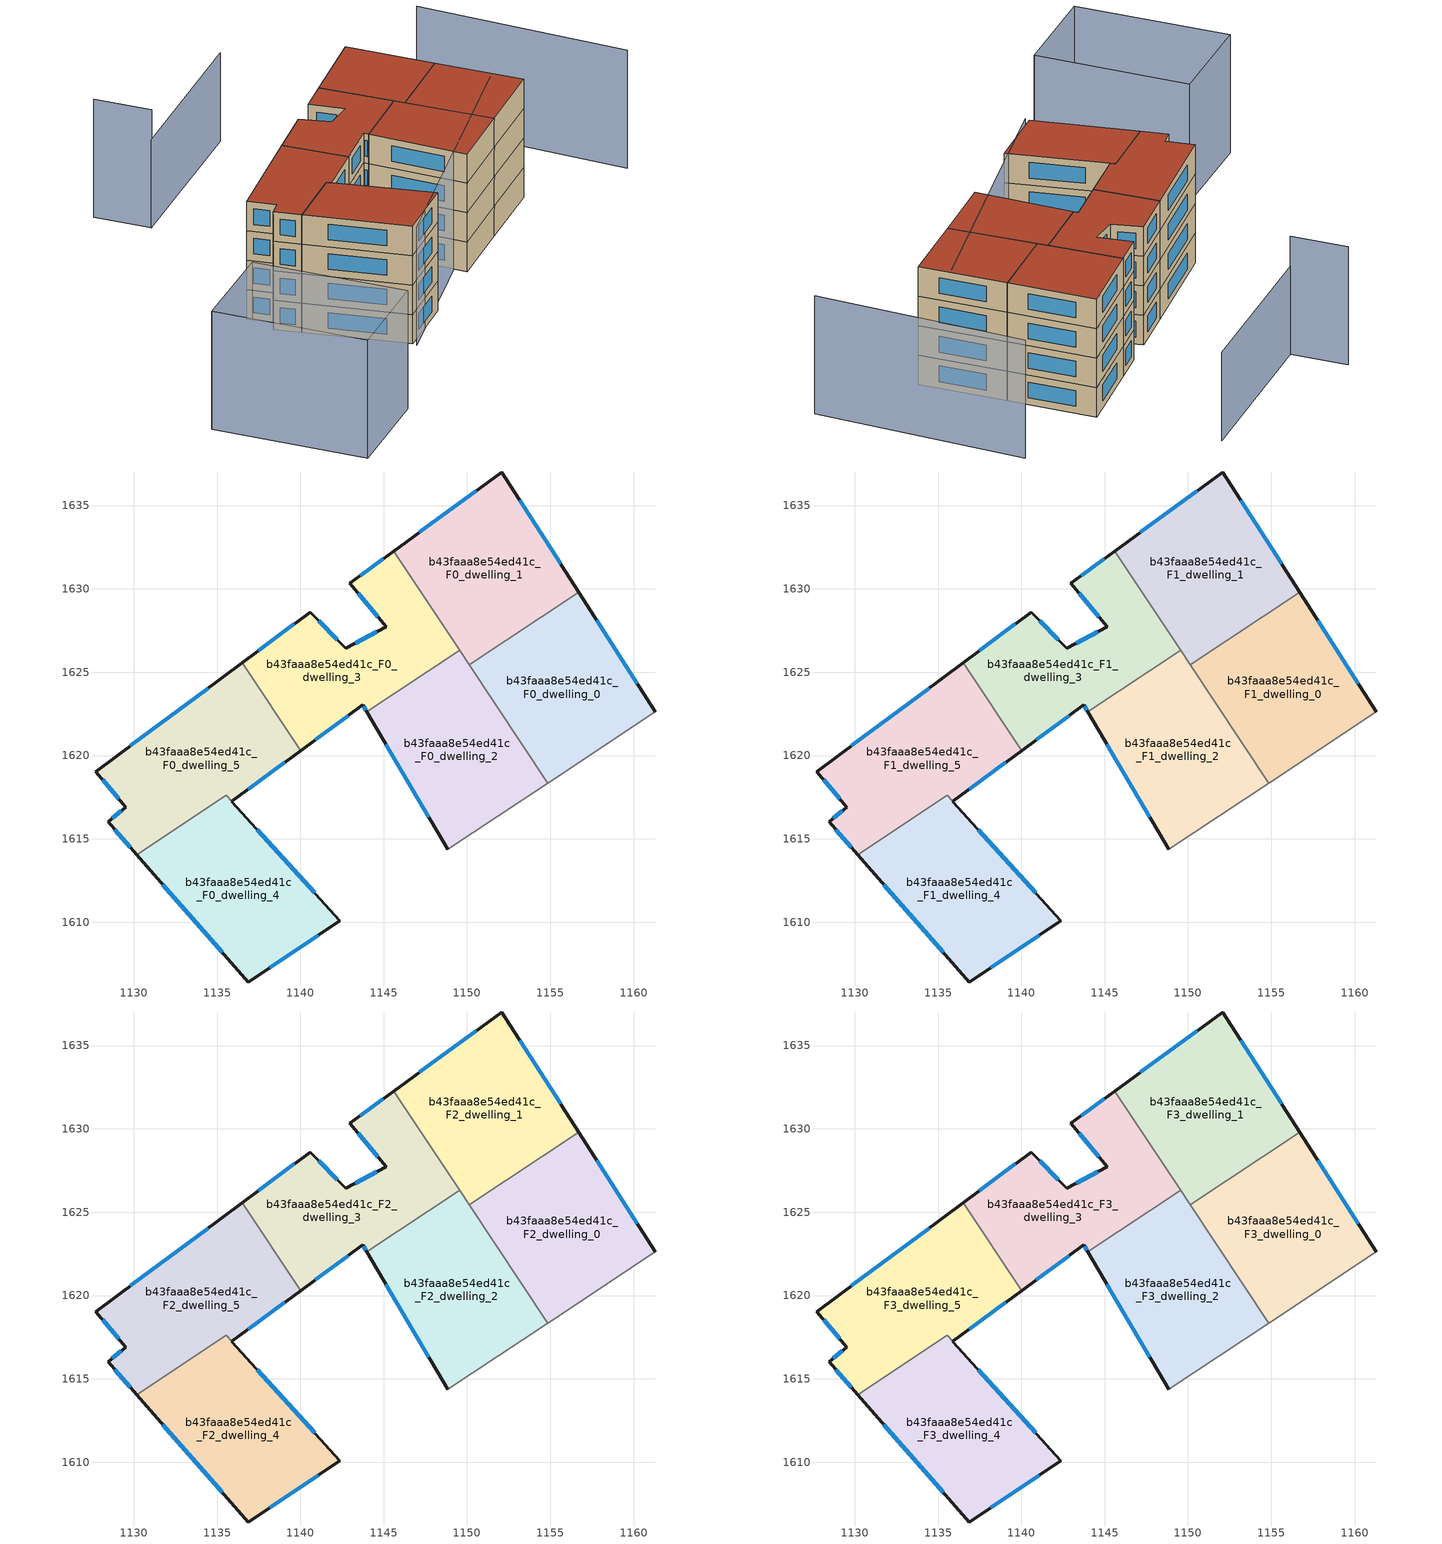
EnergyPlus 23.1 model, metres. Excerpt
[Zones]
b43faaa8e54ed41c_F0_dwelling_0
 floor ground (EU_floor_Construction): 1156.7,1629.81 1161.29,1622.62 1154.85,1618.35 1150.13,1625.45 z0
 wall outside (EU_wall_Construction): 1161.29,1622.62 1156.7,1629.81 z0:3
 wall to b43faaa8e54ed41c_F0_dwelling_1 (EU_wall_Construction): 1156.7,1629.81 1150.13,1625.45 z0:3
 wall adiabatic (EU_wall_Construction): 1154.85,1618.35 1161.29,1622.62 z0:3
 wall to b43faaa8e54ed41c_F0_dwelling_2 (EU_wall_Construction): 1150.13,1625.45 1154.85,1618.35 z0:3
 window (EU_Window_Construction): 1160.21,1624.31 1157.77,1628.12 z0.7:2.3
b43faaa8e54ed41c_F0_dwelling_1
 floor ground (EU_floor_Construction): 1152.09,1637.01 1156.7,1629.81 1150.13,1625.45 1145.61,1632.27 z0
 wall outside (EU_wall_Construction): 1156.7,1629.81 1152.09,1637.01 1145.61,1632.27 z0:3
 wall to b43faaa8e54ed41c_F0_dwelling_3 (EU_wall_Construction): 1145.61,1632.27 1149.56,1626.32 z0:3
 wall to b43faaa8e54ed41c_F0_dwelling_2 (EU_wall_Construction): 1149.56,1626.32 1150.13,1625.45 z0:3
 window (EU_Window_Construction): 1150.57,1635.9 1147.13,1633.39 / 1155.61,1631.5 1153.17,1635.32 z0.7:2.3
b43faaa8e54ed41c_F0_dwelling_2
 floor ground (EU_floor_Construction): 1149.56,1626.32 1154.85,1618.35 1148.86,1614.38 1143.99,1622.63 z0
 wall outside (EU_wall_Construction): 1143.99,1622.63 1148.86,1614.38 z0:3
 wall to b43faaa8e54ed41c_F0_dwelling_3 (EU_wall_Construction): 1149.56,1626.32 1143.99,1622.63 z0:3
 wall adiabatic (EU_wall_Construction): 1148.86,1614.38 1154.85,1618.35 z0:3
 window (EU_Window_Construction): 1145.14,1620.69 1147.72,1616.31 z0.7:2.3
b43faaa8e54ed41c_F0_dwelling_3
 floor ground (EU_floor_Construction): 1145.61,1632.27 1149.56,1626.32 1143.99,1622.63 1143.75,1623.04 1140.03,1620.3 1136.53,1625.58 1140.59,1628.61 1142.73,1626.43 1145.15,1627.72 1142.97,1630.35 z0
 wall outside (EU_wall_Construction): 1145.61,1632.27 1142.97,1630.35 1145.15,1627.72 1142.73,1626.43 1140.59,1628.61 1136.53,1625.58 / 1140.03,1620.3 1143.75,1623.04 1143.99,1622.63 z0:3
 wall to b43faaa8e54ed41c_F0_dwelling_5 (EU_wall_Construction): 1136.53,1625.58 1140.03,1620.3 z0:3
 window (EU_Window_Construction): 1144.99,1631.82 1143.59,1630.8 / 1143.81,1622.95 1143.94,1622.73 / 1140.9,1620.95 1142.88,1622.4 / 1139.64,1627.9 1137.48,1626.29 / 1142.23,1626.94 1141.1,1628.09 / 1144.58,1627.42 1143.3,1626.73 / 1143.48,1629.73 1144.64,1628.34 z0.7:2.3
b43faaa8e54ed41c_F0_dwelling_4
 floor ground (EU_floor_Construction): 1135.55,1617.61 1142.38,1610.08 1136.87,1606.41 1130.19,1614.05 z0
 wall outside (EU_wall_Construction): 1130.19,1614.05 1136.87,1606.41 1142.38,1610.08 1135.89,1617.24 z0:3
 wall to b43faaa8e54ed41c_F0_dwelling_5 (EU_wall_Construction): 1135.89,1617.25 1135.56,1617.61 / 1135.55,1617.61 1130.19,1614.05 z0:3
 window (EU_Window_Construction): 1140.85,1611.76 1137.41,1615.56 / 1138.16,1607.27 1141.08,1609.22 / 1131.76,1612.25 1135.3,1608.21 z0.7:2.3
b43faaa8e54ed41c_F0_dwelling_5
 floor ground (EU_floor_Construction): 1136.53,1625.58 1140.03,1620.3 1135.89,1617.25 1135.56,1617.61 1130.19,1614.05 1128.46,1616.02 1129.51,1616.91 1127.73,1619.04 z0
 wall outside (EU_wall_Construction): 1136.53,1625.58 1127.73,1619.04 1129.51,1616.91 1128.46,1616.02 1130.19,1614.05 / 1135.89,1617.25 1140.03,1620.3 z0:3
 window (EU_Window_Construction): 1128.87,1615.56 1129.78,1614.51 / 1129.27,1616.7 1128.71,1616.23 / 1128.15,1618.54 1129.09,1617.41 / 1134.46,1624.05 1129.8,1620.58 / 1136.86,1617.96 1139.06,1619.59 z0.7:2.3
b43faaa8e54ed41c_F1_dwelling_0
 floor to b43faaa8e54ed41c_F0_dwelling_0 (EU_floor_Construction): 1156.7,1629.81 1161.29,1622.62 1154.85,1618.35 1150.13,1625.45 z3
 wall outside (EU_wall_Construction): 1161.29,1622.62 1156.7,1629.81 z3:6
 wall to b43faaa8e54ed41c_F1_dwelling_1 (EU_wall_Construction): 1156.7,1629.81 1150.13,1625.45 z3:6
 wall adiabatic (EU_wall_Construction): 1154.85,1618.35 1161.29,1622.62 z3:6
 wall to b43faaa8e54ed41c_F1_dwelling_2 (EU_wall_Construction): 1150.13,1625.45 1154.85,1618.35 z3:6
 window (EU_Window_Construction): 1160.21,1624.31 1157.77,1628.12 z3.7:5.3
b43faaa8e54ed41c_F1_dwelling_1
 floor to b43faaa8e54ed41c_F0_dwelling_1 (EU_floor_Construction): 1152.09,1637.01 1156.7,1629.81 1150.13,1625.45 1145.61,1632.27 z3
 wall outside (EU_wall_Construction): 1156.7,1629.81 1152.09,1637.01 1145.61,1632.27 z3:6
 wall to b43faaa8e54ed41c_F1_dwelling_3 (EU_wall_Construction): 1145.61,1632.27 1149.56,1626.32 z3:6
 wall to b43faaa8e54ed41c_F1_dwelling_2 (EU_wall_Construction): 1149.56,1626.32 1150.13,1625.45 z3:6
 window (EU_Window_Construction): 1150.57,1635.9 1147.13,1633.39 / 1155.61,1631.5 1153.17,1635.32 z3.7:5.3
b43faaa8e54ed41c_F1_dwelling_2
 floor to b43faaa8e54ed41c_F0_dwelling_2 (EU_floor_Construction): 1149.56,1626.32 1154.85,1618.35 1148.86,1614.38 1143.99,1622.63 z3
 wall outside (EU_wall_Construction): 1143.99,1622.63 1148.86,1614.38 z3:6
 wall to b43faaa8e54ed41c_F1_dwelling_3 (EU_wall_Construction): 1149.56,1626.32 1143.99,1622.63 z3:6
 wall adiabatic (EU_wall_Construction): 1148.86,1614.38 1154.85,1618.35 z3:6
 window (EU_Window_Construction): 1145.14,1620.69 1147.72,1616.31 z3.7:5.3
b43faaa8e54ed41c_F1_dwelling_3
 floor to b43faaa8e54ed41c_F0_dwelling_3 (EU_floor_Construction): 1145.61,1632.27 1149.56,1626.32 1143.99,1622.63 1143.75,1623.04 1140.03,1620.3 1136.53,1625.58 1140.59,1628.61 1142.73,1626.43 1145.15,1627.72 1142.97,1630.35 z3
 wall outside (EU_wall_Construction): 1145.61,1632.27 1142.97,1630.35 1145.15,1627.72 1142.73,1626.43 1140.59,1628.61 1136.53,1625.58 / 1140.03,1620.3 1143.75,1623.04 1143.99,1622.63 z3:6
 wall to b43faaa8e54ed41c_F1_dwelling_5 (EU_wall_Construction): 1136.53,1625.58 1140.03,1620.3 z3:6
 window (EU_Window_Construction): 1144.99,1631.82 1143.59,1630.8 / 1143.81,1622.95 1143.94,1622.73 / 1140.9,1620.95 1142.88,1622.4 / 1139.64,1627.9 1137.48,1626.29 / 1142.23,1626.94 1141.1,1628.09 / 1144.58,1627.42 1143.3,1626.73 / 1143.48,1629.73 1144.64,1628.34 z3.7:5.3
b43faaa8e54ed41c_F1_dwelling_4
 floor to b43faaa8e54ed41c_F0_dwelling_4 (EU_floor_Construction): 1135.55,1617.61 1142.38,1610.08 1136.87,1606.41 1130.19,1614.05 z3
 wall outside (EU_wall_Construction): 1130.19,1614.05 1136.87,1606.41 1142.38,1610.08 1135.89,1617.24 z3:6
 wall to b43faaa8e54ed41c_F1_dwelling_5 (EU_wall_Construction): 1135.89,1617.25 1135.56,1617.61 / 1135.55,1617.61 1130.19,1614.05 z3:6
 window (EU_Window_Construction): 1140.85,1611.76 1137.41,1615.56 / 1138.16,1607.27 1141.08,1609.22 / 1131.76,1612.25 1135.3,1608.21 z3.7:5.3
b43faaa8e54ed41c_F1_dwelling_5
 floor to b43faaa8e54ed41c_F0_dwelling_5 (EU_floor_Construction): 1136.53,1625.58 1140.03,1620.3 1135.89,1617.25 1135.56,1617.61 1130.19,1614.05 1128.46,1616.02 1129.51,1616.91 1127.73,1619.04 z3
 wall outside (EU_wall_Construction): 1136.53,1625.58 1127.73,1619.04 1129.51,1616.91 1128.46,1616.02 1130.19,1614.05 / 1135.89,1617.25 1140.03,1620.3 z3:6
 window (EU_Window_Construction): 1128.87,1615.56 1129.78,1614.51 / 1129.27,1616.7 1128.71,1616.23 / 1128.15,1618.54 1129.09,1617.41 / 1134.46,1624.05 1129.8,1620.58 / 1136.86,1617.96 1139.06,1619.59 z3.7:5.3
b43faaa8e54ed41c_F2_dwelling_0
 floor to b43faaa8e54ed41c_F1_dwelling_0 (EU_floor_Construction): 1156.7,1629.81 1161.29,1622.62 1154.85,1618.35 1150.13,1625.45 z6
 wall outside (EU_wall_Construction): 1161.29,1622.62 1156.7,1629.81 z6:9
 wall to b43faaa8e54ed41c_F2_dwelling_1 (EU_wall_Construction): 1156.7,1629.81 1150.13,1625.45 z6:9
 wall adiabatic (EU_wall_Construction): 1154.85,1618.35 1161.29,1622.62 z6:9
 wall to b43faaa8e54ed41c_F2_dwelling_2 (EU_wall_Construction): 1150.13,1625.45 1154.85,1618.35 z6:9
 window (EU_Window_Construction): 1160.21,1624.31 1157.77,1628.12 z6.7:8.3
b43faaa8e54ed41c_F2_dwelling_1
 floor to b43faaa8e54ed41c_F1_dwelling_1 (EU_floor_Construction): 1152.09,1637.01 1156.7,1629.81 1150.13,1625.45 1145.61,1632.27 z6
 wall outside (EU_wall_Construction): 1156.7,1629.81 1152.09,1637.01 1145.61,1632.27 z6:9
 wall to b43faaa8e54ed41c_F2_dwelling_3 (EU_wall_Construction): 1145.61,1632.27 1149.56,1626.32 z6:9
 wall to b43faaa8e54ed41c_F2_dwelling_2 (EU_wall_Construction): 1149.56,1626.32 1150.13,1625.45 z6:9
 window (EU_Window_Construction): 1150.57,1635.9 1147.13,1633.39 / 1155.61,1631.5 1153.17,1635.32 z6.7:8.3
b43faaa8e54ed41c_F2_dwelling_2
 floor to b43faaa8e54ed41c_F1_dwelling_2 (EU_floor_Construction): 1149.56,1626.32 1154.85,1618.35 1148.86,1614.38 1143.99,1622.63 z6
 wall outside (EU_wall_Construction): 1143.99,1622.63 1148.86,1614.38 z6:9
 wall to b43faaa8e54ed41c_F2_dwelling_3 (EU_wall_Construction): 1149.56,1626.32 1143.99,1622.63 z6:9
 wall adiabatic (EU_wall_Construction): 1148.86,1614.38 1154.85,1618.35 z6:9
 window (EU_Window_Construction): 1145.14,1620.69 1147.72,1616.31 z6.7:8.3
b43faaa8e54ed41c_F2_dwelling_3
 floor to b43faaa8e54ed41c_F1_dwelling_3 (EU_floor_Construction): 1145.61,1632.27 1149.56,1626.32 1143.99,1622.63 1143.75,1623.04 1140.03,1620.3 1136.53,1625.58 1140.59,1628.61 1142.73,1626.43 1145.15,1627.72 1142.97,1630.35 z6
 wall outside (EU_wall_Construction): 1145.61,1632.27 1142.97,1630.35 1145.15,1627.72 1142.73,1626.43 1140.59,1628.61 1136.53,1625.58 / 1140.03,1620.3 1143.75,1623.04 1143.99,1622.63 z6:9
 wall to b43faaa8e54ed41c_F2_dwelling_5 (EU_wall_Construction): 1136.53,1625.58 1140.03,1620.3 z6:9
 window (EU_Window_Construction): 1144.99,1631.82 1143.59,1630.8 / 1143.81,1622.95 1143.94,1622.73 / 1140.9,1620.95 1142.88,1622.4 / 1139.64,1627.9 1137.48,1626.29 / 1142.23,1626.94 1141.1,1628.09 / 1144.58,1627.42 1143.3,1626.73 / 1143.48,1629.73 1144.64,1628.34 z6.7:8.3
b43faaa8e54ed41c_F2_dwelling_4
 floor to b43faaa8e54ed41c_F1_dwelling_4 (EU_floor_Construction): 1135.55,1617.61 1142.38,1610.08 1136.87,1606.41 1130.19,1614.05 z6
 wall outside (EU_wall_Construction): 1130.19,1614.05 1136.87,1606.41 1142.38,1610.08 1135.89,1617.24 z6:9
 wall to b43faaa8e54ed41c_F2_dwelling_5 (EU_wall_Construction): 1135.89,1617.25 1135.56,1617.61 / 1135.55,1617.61 1130.19,1614.05 z6:9
 window (EU_Window_Construction): 1140.85,1611.76 1137.41,1615.56 / 1138.16,1607.27 1141.08,1609.22 / 1131.76,1612.25 1135.3,1608.21 z6.7:8.3
b43faaa8e54ed41c_F2_dwelling_5
 floor to b43faaa8e54ed41c_F1_dwelling_5 (EU_floor_Construction): 1136.53,1625.58 1140.03,1620.3 1135.89,1617.25 1135.56,1617.61 1130.19,1614.05 1128.46,1616.02 1129.51,1616.91 1127.73,1619.04 z6
 wall outside (EU_wall_Construction): 1136.53,1625.58 1127.73,1619.04 1129.51,1616.91 1128.46,1616.02 1130.19,1614.05 / 1135.89,1617.25 1140.03,1620.3 z6:9
 window (EU_Window_Construction): 1128.87,1615.56 1129.78,1614.51 / 1129.27,1616.7 1128.71,1616.23 / 1128.15,1618.54 1129.09,1617.41 / 1134.46,1624.05 1129.8,1620.58 / 1136.86,1617.96 1139.06,1619.59 z6.7:8.3
b43faaa8e54ed41c_F3_dwelling_0
 floor to b43faaa8e54ed41c_F2_dwelling_0 (EU_floor_Construction): 1156.7,1629.81 1161.29,1622.62 1154.85,1618.35 1150.13,1625.45 z9
 wall outside (EU_wall_Construction): 1161.29,1622.62 1156.7,1629.81 z9:12
 wall to b43faaa8e54ed41c_F3_dwelling_1 (EU_wall_Construction): 1156.7,1629.81 1150.13,1625.45 z9:12
 wall adiabatic (EU_wall_Construction): 1154.85,1618.35 1161.29,1622.62 z9:12
 wall to b43faaa8e54ed41c_F3_dwelling_2 (EU_wall_Construction): 1150.13,1625.45 1154.85,1618.35 z9:12
 window (EU_Window_Construction): 1160.21,1624.31 1157.77,1628.12 z9.7:11.3
 roof outside (EU_roof_Construction): 1161.29,1622.62 1156.7,1629.81 1150.13,1625.45 1154.85,1618.35 z12
b43faaa8e54ed41c_F3_dwelling_1
 floor to b43faaa8e54ed41c_F2_dwelling_1 (EU_floor_Construction): 1152.09,1637.01 1156.7,1629.81 1150.13,1625.45 1145.61,1632.27 z9
 wall outside (EU_wall_Construction): 1156.7,1629.81 1152.09,1637.01 1145.61,1632.27 z9:12
 wall to b43faaa8e54ed41c_F3_dwelling_3 (EU_wall_Construction): 1145.61,1632.27 1149.56,1626.32 z9:12
 wall to b43faaa8e54ed41c_F3_dwelling_2 (EU_wall_Construction): 1149.56,1626.32 1150.13,1625.45 z9:12
 window (EU_Window_Construction): 1150.57,1635.9 1147.13,1633.39 / 1155.61,1631.5 1153.17,1635.32 z9.7:11.3
 roof outside (EU_roof_Construction): 1156.7,1629.81 1152.09,1637.01 1145.61,1632.27 1150.13,1625.45 z12
b43faaa8e54ed41c_F3_dwelling_2
 floor to b43faaa8e54ed41c_F2_dwelling_2 (EU_floor_Construction): 1149.56,1626.32 1154.85,1618.35 1148.86,1614.38 1143.99,1622.63 z9
 wall outside (EU_wall_Construction): 1143.99,1622.63 1148.86,1614.38 z9:12
 wall to b43faaa8e54ed41c_F3_dwelling_3 (EU_wall_Construction): 1149.56,1626.32 1143.99,1622.63 z9:12
 wall adiabatic (EU_wall_Construction): 1148.86,1614.38 1154.85,1618.35 z9:12
 window (EU_Window_Construction): 1145.14,1620.69 1147.72,1616.31 z9.7:11.3
 roof outside (EU_roof_Construction): 1154.85,1618.35 1149.56,1626.32 1143.99,1622.63 1148.86,1614.38 z12
b43faaa8e54ed41c_F3_dwelling_3
 floor to b43faaa8e54ed41c_F2_dwelling_3 (EU_floor_Construction): 1145.61,1632.27 1149.56,1626.32 1143.99,1622.63 1143.75,1623.04 1140.03,1620.3 1136.53,1625.58 1140.59,1628.61 1142.73,1626.43 1145.15,1627.72 1142.97,1630.35 z9
 wall outside (EU_wall_Construction): 1145.61,1632.27 1142.97,1630.35 1145.15,1627.72 1142.73,1626.43 1140.59,1628.61 1136.53,1625.58 / 1140.03,1620.3 1143.75,1623.04 1143.99,1622.63 z9:12
 wall to b43faaa8e54ed41c_F3_dwelling_5 (EU_wall_Construction): 1136.53,1625.58 1140.03,1620.3 z9:12
 window (EU_Window_Construction): 1144.99,1631.82 1143.59,1630.8 / 1143.81,1622.95 1143.94,1622.73 / 1140.9,1620.95 1142.88,1622.4 / 1139.64,1627.9 1137.48,1626.29 / 1142.23,1626.94 1141.1,1628.09 / 1144.58,1627.42 1143.3,1626.73 / 1143.48,1629.73 1144.64,1628.34 z9.7:11.3
 roof outside (EU_roof_Construction): 1149.56,1626.32 1145.61,1632.27 1142.97,1630.35 1145.15,1627.72 1142.73,1626.43 1140.59,1628.61 1136.53,1625.58 1140.03,1620.3 1143.75,1623.04 1143.99,1622.63 z12
b43faaa8e54ed41c_F3_dwelling_4
 floor to b43faaa8e54ed41c_F2_dwelling_4 (EU_floor_Construction): 1135.55,1617.61 1142.38,1610.08 1136.87,1606.41 1130.19,1614.05 z9
 wall outside (EU_wall_Construction): 1130.19,1614.05 1136.87,1606.41 1142.38,1610.08 1135.89,1617.24 z9:12
 wall to b43faaa8e54ed41c_F3_dwelling_5 (EU_wall_Construction): 1135.89,1617.25 1135.56,1617.61 / 1135.55,1617.61 1130.19,1614.05 z9:12
 window (EU_Window_Construction): 1140.85,1611.76 1137.41,1615.56 / 1138.16,1607.27 1141.08,1609.22 / 1131.76,1612.25 1135.3,1608.21 z9.7:11.3
 roof outside (EU_roof_Construction): 1142.38,1610.08 1135.56,1617.61 1130.19,1614.05 1136.87,1606.41 z12
b43faaa8e54ed41c_F3_dwelling_5
 floor to b43faaa8e54ed41c_F2_dwelling_5 (EU_floor_Construction): 1136.53,1625.58 1140.03,1620.3 1135.89,1617.25 1135.56,1617.61 1130.19,1614.05 1128.46,1616.02 1129.51,1616.91 1127.73,1619.04 z9
 wall outside (EU_wall_Construction): 1136.53,1625.58 1127.73,1619.04 1129.51,1616.91 1128.46,1616.02 1130.19,1614.05 / 1135.89,1617.25 1140.03,1620.3 z9:12
 window (EU_Window_Construction): 1128.87,1615.56 1129.78,1614.51 / 1129.27,1616.7 1128.71,1616.23 / 1128.15,1618.54 1129.09,1617.41 / 1134.46,1624.05 1129.8,1620.58 / 1136.86,1617.96 1139.06,1619.59 z9.7:11.3
 roof outside (EU_roof_Construction): 1135.89,1617.25 1140.03,1620.3 1136.53,1625.58 1127.73,1619.04 1129.51,1616.91 1128.46,1616.02 1130.19,1614.05 1135.56,1617.61 z12
shading: 1137.02,1606.03 1159.32,1624.94 / 1128.16,1642.56 1131.12,1637.88 / 1171.96,1621.47 1161.79,1639.4 / 1120.88,1591.62 1112.91,1604.3 / 1112.91,1604.3 1121.3,1609.57 / 1121.3,1609.57 1129.26,1596.89 / 1129.26,1596.89 1120.88,1591.62 z0:12; 1145.78,1647.28 1131.09,1637.86 z0:9
[Building]
EU S2 Campaign: North Axis=0; Terrain=City; Solar Distribution=FullExterior
[Site:Location]
Budapest.Ferenc.Liszt.Intl.AP: Latitude=47.437; Longitude=19.256; Time Zone=1; Elevation=185
[SizingPeriod:WeatherFileDays]
AnnualSizingPeriod: Begin Month=1; Begin Day of Month=1; End Month=12; End Day of Month=31; Day of Week for Start Day=Monday; Use Weather File Daylight Saving Period=No; Use Weather File Rain and Snow Indicators=No
[MATERIAL]
EU_InternalMass_Material: Roughness=MediumRough; Thickness=0.1; Conductivity=1; Density=1800; Specific Heat=900; Thermal Absorptance=0.9; Solar Absorptance=0.7; Visible Absorptance=0.7
[MATERIAL:NOMASS] Roughness=MediumRough; Thermal Absorptance=0.9; Solar Absorptance=0.7; Visible Absorptance=0.7
Name | Thermal Resistance
EU_wall_NoMass | 0.832559
EU_roof_NoMass | 1.39638
EU_floor_NoMass | 0.872794
[WINDOWMATERIAL:SIMPLEGLAZINGSYSTEM]
EU_Window_SimpleGlazing: UFactor=2.79869; Solar Heat Gain Coefficient=0.75; Visible Transmittance=0.75
[CONSTRUCTION]
EU_wall_Construction: EU_wall_NoMass
EU_roof_Construction: EU_roof_NoMass
EU_floor_Construction: EU_floor_NoMass
EU_Window_Construction: EU_Window_SimpleGlazing
EU_InternalMass_Construction: EU_InternalMass_Material
[ZONE] Type=1; Multiplier=1; Ceiling Height=autocalculate; Floor Area=autocalculate; Part of Total Floor Area=Yes
Name | Volume
b43faaa8e54ed41c_F0_dwelling_0; b43faaa8e54ed41c_F1_dwelling_0; b43faaa8e54ed41c_F2_dwelling_0; b43faaa8e54ed41c_F3_dwelling_0 | 199.574
b43faaa8e54ed41c_F0_dwelling_1; b43faaa8e54ed41c_F1_dwelling_1; b43faaa8e54ed41c_F2_dwelling_1; b43faaa8e54ed41c_F3_dwelling_1 | 199.576
b43faaa8e54ed41c_F0_dwelling_2; b43faaa8e54ed41c_F1_dwelling_2; b43faaa8e54ed41c_F2_dwelling_2; b43faaa8e54ed41c_F3_dwelling_2 | 198.896
b43faaa8e54ed41c_F0_dwelling_3; b43faaa8e54ed41c_F1_dwelling_3; b43faaa8e54ed41c_F2_dwelling_3; b43faaa8e54ed41c_F3_dwelling_3 | 200.287
b43faaa8e54ed41c_F0_dwelling_4; b43faaa8e54ed41c_F1_dwelling_4; b43faaa8e54ed41c_F2_dwelling_4; b43faaa8e54ed41c_F3_dwelling_4 | 196.8
b43faaa8e54ed41c_F0_dwelling_5; b43faaa8e54ed41c_F1_dwelling_5; b43faaa8e54ed41c_F2_dwelling_5; b43faaa8e54ed41c_F3_dwelling_5 | 202.296
[INTERNALMASS] Construction=EU_InternalMass_Construction
Name | Zone or ZoneList | Surface Area
b43faaa8e54ed41c_F0_dwelling_0_EU_InternalMass | b43faaa8e54ed41c_F0_dwelling_0 | 66.5245
b43faaa8e54ed41c_F0_dwelling_1_EU_InternalMass | b43faaa8e54ed41c_F0_dwelling_1 | 66.5253
b43faaa8e54ed41c_F0_dwelling_2_EU_InternalMass | b43faaa8e54ed41c_F0_dwelling_2 | 66.2988
b43faaa8e54ed41c_F0_dwelling_3_EU_InternalMass | b43faaa8e54ed41c_F0_dwelling_3 | 66.7621
b43faaa8e54ed41c_F0_dwelling_4_EU_InternalMass | b43faaa8e54ed41c_F0_dwelling_4 | 65.6207
b43faaa8e54ed41c_F0_dwelling_5_EU_InternalMass | b43faaa8e54ed41c_F0_dwelling_5 | 67.4319
b43faaa8e54ed41c_F1_dwelling_0_EU_InternalMass | b43faaa8e54ed41c_F1_dwelling_0 | 66.5245
b43faaa8e54ed41c_F1_dwelling_1_EU_InternalMass | b43faaa8e54ed41c_F1_dwelling_1 | 66.5253
b43faaa8e54ed41c_F1_dwelling_2_EU_InternalMass | b43faaa8e54ed41c_F1_dwelling_2 | 66.2988
b43faaa8e54ed41c_F1_dwelling_3_EU_InternalMass | b43faaa8e54ed41c_F1_dwelling_3 | 66.7621
b43faaa8e54ed41c_F1_dwelling_4_EU_InternalMass | b43faaa8e54ed41c_F1_dwelling_4 | 65.6207
b43faaa8e54ed41c_F1_dwelling_5_EU_InternalMass | b43faaa8e54ed41c_F1_dwelling_5 | 67.4319
b43faaa8e54ed41c_F2_dwelling_0_EU_InternalMass | b43faaa8e54ed41c_F2_dwelling_0 | 66.5245
b43faaa8e54ed41c_F2_dwelling_1_EU_InternalMass | b43faaa8e54ed41c_F2_dwelling_1 | 66.5253
b43faaa8e54ed41c_F2_dwelling_2_EU_InternalMass | b43faaa8e54ed41c_F2_dwelling_2 | 66.2988
b43faaa8e54ed41c_F2_dwelling_3_EU_InternalMass | b43faaa8e54ed41c_F2_dwelling_3 | 66.7621
b43faaa8e54ed41c_F2_dwelling_4_EU_InternalMass | b43faaa8e54ed41c_F2_dwelling_4 | 65.6207
b43faaa8e54ed41c_F2_dwelling_5_EU_InternalMass | b43faaa8e54ed41c_F2_dwelling_5 | 67.4319
b43faaa8e54ed41c_F3_dwelling_0_EU_InternalMass | b43faaa8e54ed41c_F3_dwelling_0 | 66.5245
b43faaa8e54ed41c_F3_dwelling_1_EU_InternalMass | b43faaa8e54ed41c_F3_dwelling_1 | 66.5253
b43faaa8e54ed41c_F3_dwelling_2_EU_InternalMass | b43faaa8e54ed41c_F3_dwelling_2 | 66.2988
b43faaa8e54ed41c_F3_dwelling_3_EU_InternalMass | b43faaa8e54ed41c_F3_dwelling_3 | 66.7621
b43faaa8e54ed41c_F3_dwelling_4_EU_InternalMass | b43faaa8e54ed41c_F3_dwelling_4 | 65.6207
b43faaa8e54ed41c_F3_dwelling_5_EU_InternalMass | b43faaa8e54ed41c_F3_dwelling_5 | 67.4319
[OTHEREQUIPMENT] Fuel Type=Electricity; Design Level Calculation Method=Watts/Area; Power per Zone Floor Area=1; Fraction Latent=0; Fraction Radiant=0; Fraction Lost=0; Carbon Dioxide Generation Rate=0; EndUse Subcategory=EU_Step8_InternalGains
Name | Zone or ZoneList or Space or SpaceList | Schedule
EU_Step8_InternalGain_b43faaa8e54ed41c_F0_dwelling_0_f000 | b43faaa8e54ed41c_F0_dwelling_0 | EU_Step8_GainSchedule_b43faaa8e54ed41c_F0_dwelling_0_f000
EU_Step8_InternalGain_b43faaa8e54ed41c_F0_dwelling_1_f000 | b43faaa8e54ed41c_F0_dwelling_1 | EU_Step8_GainSchedule_b43faaa8e54ed41c_F0_dwelling_1_f000
EU_Step8_InternalGain_b43faaa8e54ed41c_F0_dwelling_2_f000 | b43faaa8e54ed41c_F0_dwelling_2 | EU_Step8_GainSchedule_b43faaa8e54ed41c_F0_dwelling_2_f000
EU_Step8_InternalGain_b43faaa8e54ed41c_F0_dwelling_3_f000 | b43faaa8e54ed41c_F0_dwelling_3 | EU_Step8_GainSchedule_b43faaa8e54ed41c_F0_dwelling_3_f000
EU_Step8_InternalGain_b43faaa8e54ed41c_F0_dwelling_4_f000 | b43faaa8e54ed41c_F0_dwelling_4 | EU_Step8_GainSchedule_b43faaa8e54ed41c_F0_dwelling_4_f000
EU_Step8_InternalGain_b43faaa8e54ed41c_F0_dwelling_5_f000 | b43faaa8e54ed41c_F0_dwelling_5 | EU_Step8_GainSchedule_b43faaa8e54ed41c_F0_dwelling_5_f000
EU_Step8_InternalGain_b43faaa8e54ed41c_F1_dwelling_0_f000 | b43faaa8e54ed41c_F1_dwelling_0 | EU_Step8_GainSchedule_b43faaa8e54ed41c_F1_dwelling_0_f000
EU_Step8_InternalGain_b43faaa8e54ed41c_F1_dwelling_1_f000 | b43faaa8e54ed41c_F1_dwelling_1 | EU_Step8_GainSchedule_b43faaa8e54ed41c_F1_dwelling_1_f000
EU_Step8_InternalGain_b43faaa8e54ed41c_F1_dwelling_2_f000 | b43faaa8e54ed41c_F1_dwelling_2 | EU_Step8_GainSchedule_b43faaa8e54ed41c_F1_dwelling_2_f000
EU_Step8_InternalGain_b43faaa8e54ed41c_F1_dwelling_3_f000 | b43faaa8e54ed41c_F1_dwelling_3 | EU_Step8_GainSchedule_b43faaa8e54ed41c_F1_dwelling_3_f000
EU_Step8_InternalGain_b43faaa8e54ed41c_F1_dwelling_4_f000 | b43faaa8e54ed41c_F1_dwelling_4 | EU_Step8_GainSchedule_b43faaa8e54ed41c_F1_dwelling_4_f000
EU_Step8_InternalGain_b43faaa8e54ed41c_F1_dwelling_5_f000 | b43faaa8e54ed41c_F1_dwelling_5 | EU_Step8_GainSchedule_b43faaa8e54ed41c_F1_dwelling_5_f000
EU_Step8_InternalGain_b43faaa8e54ed41c_F2_dwelling_0_f000 | b43faaa8e54ed41c_F2_dwelling_0 | EU_Step8_GainSchedule_b43faaa8e54ed41c_F2_dwelling_0_f000
EU_Step8_InternalGain_b43faaa8e54ed41c_F2_dwelling_1_f000 | b43faaa8e54ed41c_F2_dwelling_1 | EU_Step8_GainSchedule_b43faaa8e54ed41c_F2_dwelling_1_f000
EU_Step8_InternalGain_b43faaa8e54ed41c_F2_dwelling_2_f000 | b43faaa8e54ed41c_F2_dwelling_2 | EU_Step8_GainSchedule_b43faaa8e54ed41c_F2_dwelling_2_f000
EU_Step8_InternalGain_b43faaa8e54ed41c_F2_dwelling_3_f000 | b43faaa8e54ed41c_F2_dwelling_3 | EU_Step8_GainSchedule_b43faaa8e54ed41c_F2_dwelling_3_f000
EU_Step8_InternalGain_b43faaa8e54ed41c_F2_dwelling_4_f000 | b43faaa8e54ed41c_F2_dwelling_4 | EU_Step8_GainSchedule_b43faaa8e54ed41c_F2_dwelling_4_f000
EU_Step8_InternalGain_b43faaa8e54ed41c_F2_dwelling_5_f000 | b43faaa8e54ed41c_F2_dwelling_5 | EU_Step8_GainSchedule_b43faaa8e54ed41c_F2_dwelling_5_f000
EU_Step8_InternalGain_b43faaa8e54ed41c_F3_dwelling_0_f000 | b43faaa8e54ed41c_F3_dwelling_0 | EU_Step8_GainSchedule_b43faaa8e54ed41c_F3_dwelling_0_f000
EU_Step8_InternalGain_b43faaa8e54ed41c_F3_dwelling_1_f000 | b43faaa8e54ed41c_F3_dwelling_1 | EU_Step8_GainSchedule_b43faaa8e54ed41c_F3_dwelling_1_f000
EU_Step8_InternalGain_b43faaa8e54ed41c_F3_dwelling_2_f000 | b43faaa8e54ed41c_F3_dwelling_2 | EU_Step8_GainSchedule_b43faaa8e54ed41c_F3_dwelling_2_f000
EU_Step8_InternalGain_b43faaa8e54ed41c_F3_dwelling_3_f000 | b43faaa8e54ed41c_F3_dwelling_3 | EU_Step8_GainSchedule_b43faaa8e54ed41c_F3_dwelling_3_f000
EU_Step8_InternalGain_b43faaa8e54ed41c_F3_dwelling_4_f000 | b43faaa8e54ed41c_F3_dwelling_4 | EU_Step8_GainSchedule_b43faaa8e54ed41c_F3_dwelling_4_f000
EU_Step8_InternalGain_b43faaa8e54ed41c_F3_dwelling_5_f000 | b43faaa8e54ed41c_F3_dwelling_5 | EU_Step8_GainSchedule_b43faaa8e54ed41c_F3_dwelling_5_f000
[ZONEVENTILATION:DESIGNFLOWRATE] Schedule=EU_AlwaysOn; Design Flow Rate Calculation Method=AirChanges/Hour; Air Changes per Hour=0.475469; Ventilation Type=Natural; Fan Pressure Rise=0; Fan Total Efficiency=1; Constant Term Coefficient=1; Temperature Term Coefficient=0; Velocity Term Coefficient=0; Velocity Squared Term Coefficient=0; Minimum Indoor Temperature=-100; Maximum Indoor Temperature=100; Delta Temperature=-100; Minimum Outdoor Temperature=-100; Maximum Outdoor Temperature=100; Maximum Wind Speed=40
Name | Zone or ZoneList or Space or SpaceList
EU_ConstantAir_b43faaa8e54ed41c_F0_dwelling_0 | b43faaa8e54ed41c_F0_dwelling_0
EU_ConstantAir_b43faaa8e54ed41c_F0_dwelling_1 | b43faaa8e54ed41c_F0_dwelling_1
EU_ConstantAir_b43faaa8e54ed41c_F0_dwelling_2 | b43faaa8e54ed41c_F0_dwelling_2
EU_ConstantAir_b43faaa8e54ed41c_F0_dwelling_3 | b43faaa8e54ed41c_F0_dwelling_3
EU_ConstantAir_b43faaa8e54ed41c_F0_dwelling_4 | b43faaa8e54ed41c_F0_dwelling_4
EU_ConstantAir_b43faaa8e54ed41c_F0_dwelling_5 | b43faaa8e54ed41c_F0_dwelling_5
EU_ConstantAir_b43faaa8e54ed41c_F1_dwelling_0 | b43faaa8e54ed41c_F1_dwelling_0
EU_ConstantAir_b43faaa8e54ed41c_F1_dwelling_1 | b43faaa8e54ed41c_F1_dwelling_1
EU_ConstantAir_b43faaa8e54ed41c_F1_dwelling_2 | b43faaa8e54ed41c_F1_dwelling_2
EU_ConstantAir_b43faaa8e54ed41c_F1_dwelling_3 | b43faaa8e54ed41c_F1_dwelling_3
EU_ConstantAir_b43faaa8e54ed41c_F1_dwelling_4 | b43faaa8e54ed41c_F1_dwelling_4
EU_ConstantAir_b43faaa8e54ed41c_F1_dwelling_5 | b43faaa8e54ed41c_F1_dwelling_5
EU_ConstantAir_b43faaa8e54ed41c_F2_dwelling_0 | b43faaa8e54ed41c_F2_dwelling_0
EU_ConstantAir_b43faaa8e54ed41c_F2_dwelling_1 | b43faaa8e54ed41c_F2_dwelling_1
EU_ConstantAir_b43faaa8e54ed41c_F2_dwelling_2 | b43faaa8e54ed41c_F2_dwelling_2
EU_ConstantAir_b43faaa8e54ed41c_F2_dwelling_3 | b43faaa8e54ed41c_F2_dwelling_3
EU_ConstantAir_b43faaa8e54ed41c_F2_dwelling_4 | b43faaa8e54ed41c_F2_dwelling_4
EU_ConstantAir_b43faaa8e54ed41c_F2_dwelling_5 | b43faaa8e54ed41c_F2_dwelling_5
EU_ConstantAir_b43faaa8e54ed41c_F3_dwelling_0 | b43faaa8e54ed41c_F3_dwelling_0
EU_ConstantAir_b43faaa8e54ed41c_F3_dwelling_1 | b43faaa8e54ed41c_F3_dwelling_1
EU_ConstantAir_b43faaa8e54ed41c_F3_dwelling_2 | b43faaa8e54ed41c_F3_dwelling_2
EU_ConstantAir_b43faaa8e54ed41c_F3_dwelling_3 | b43faaa8e54ed41c_F3_dwelling_3
EU_ConstantAir_b43faaa8e54ed41c_F3_dwelling_4 | b43faaa8e54ed41c_F3_dwelling_4
EU_ConstantAir_b43faaa8e54ed41c_F3_dwelling_5 | b43faaa8e54ed41c_F3_dwelling_5
[HVACTEMPLATE:THERMOSTAT] Constant Heating Setpoint=20; Constant Cooling Setpoint=50
EU_HeatOnly_b43faaa8e54ed41c_F0_dwelling_0; EU_HeatOnly_b43faaa8e54ed41c_F0_dwelling_1; EU_HeatOnly_b43faaa8e54ed41c_F0_dwelling_2; EU_HeatOnly_b43faaa8e54ed41c_F0_dwelling_3; EU_HeatOnly_b43faaa8e54ed41c_F0_dwelling_4; EU_HeatOnly_b43faaa8e54ed41c_F0_dwelling_5; EU_HeatOnly_b43faaa8e54ed41c_F1_dwelling_0; EU_HeatOnly_b43faaa8e54ed41c_F1_dwelling_1; EU_HeatOnly_b43faaa8e54ed41c_F1_dwelling_2; EU_HeatOnly_b43faaa8e54ed41c_F1_dwelling_3; EU_HeatOnly_b43faaa8e54ed41c_F1_dwelling_4; EU_HeatOnly_b43faaa8e54ed41c_F1_dwelling_5; EU_HeatOnly_b43faaa8e54ed41c_F2_dwelling_0; EU_HeatOnly_b43faaa8e54ed41c_F2_dwelling_1; EU_HeatOnly_b43faaa8e54ed41c_F2_dwelling_2; EU_HeatOnly_b43faaa8e54ed41c_F2_dwelling_3; EU_HeatOnly_b43faaa8e54ed41c_F2_dwelling_4; EU_HeatOnly_b43faaa8e54ed41c_F2_dwelling_5; EU_HeatOnly_b43faaa8e54ed41c_F3_dwelling_0; EU_HeatOnly_b43faaa8e54ed41c_F3_dwelling_1; EU_HeatOnly_b43faaa8e54ed41c_F3_dwelling_2; EU_HeatOnly_b43faaa8e54ed41c_F3_dwelling_3; EU_HeatOnly_b43faaa8e54ed41c_F3_dwelling_4; EU_HeatOnly_b43faaa8e54ed41c_F3_dwelling_5
[HVACTEMPLATE:ZONE:IDEALLOADSAIRSYSTEM] System Availability Schedule=EU_AlwaysOn; Maximum Heating Supply Air Temperature=50; Minimum Cooling Supply Air Temperature=13; Maximum Heating Supply Air Humidity Ratio=0.0156; Minimum Cooling Supply Air Humidity Ratio=0.0077; Heating Limit=NoLimit; Cooling Limit=NoLimit; Heating Availability Schedule=EU_AlwaysOn; Cooling Availability Schedule=EU_CoolingOff; Dehumidification Control Type=ConstantSensibleHeatRatio; Cooling Sensible Heat Ratio=0.7; Dehumidification Setpoint=60; Humidification Control Type=None; Humidification Setpoint=30; Outdoor Air Method=None; Outdoor Air Flow Rate per Person=0.00944; Outdoor Air Flow Rate per Zone Floor Area=0; Outdoor Air Flow Rate per Zone=0; Demand Controlled Ventilation Type=None; Outdoor Air Economizer Type=NoEconomizer; Heat Recovery Type=None; Sensible Heat Recovery Effectiveness=0.7; Latent Heat Recovery Effectiveness=0.65
Name | Template Thermostat
b43faaa8e54ed41c_F0_dwelling_0 | EU_HeatOnly_b43faaa8e54ed41c_F0_dwelling_0
b43faaa8e54ed41c_F0_dwelling_1 | EU_HeatOnly_b43faaa8e54ed41c_F0_dwelling_1
b43faaa8e54ed41c_F0_dwelling_2 | EU_HeatOnly_b43faaa8e54ed41c_F0_dwelling_2
b43faaa8e54ed41c_F0_dwelling_3 | EU_HeatOnly_b43faaa8e54ed41c_F0_dwelling_3
b43faaa8e54ed41c_F0_dwelling_4 | EU_HeatOnly_b43faaa8e54ed41c_F0_dwelling_4
b43faaa8e54ed41c_F0_dwelling_5 | EU_HeatOnly_b43faaa8e54ed41c_F0_dwelling_5
b43faaa8e54ed41c_F1_dwelling_0 | EU_HeatOnly_b43faaa8e54ed41c_F1_dwelling_0
b43faaa8e54ed41c_F1_dwelling_1 | EU_HeatOnly_b43faaa8e54ed41c_F1_dwelling_1
b43faaa8e54ed41c_F1_dwelling_2 | EU_HeatOnly_b43faaa8e54ed41c_F1_dwelling_2
b43faaa8e54ed41c_F1_dwelling_3 | EU_HeatOnly_b43faaa8e54ed41c_F1_dwelling_3
b43faaa8e54ed41c_F1_dwelling_4 | EU_HeatOnly_b43faaa8e54ed41c_F1_dwelling_4
b43faaa8e54ed41c_F1_dwelling_5 | EU_HeatOnly_b43faaa8e54ed41c_F1_dwelling_5
b43faaa8e54ed41c_F2_dwelling_0 | EU_HeatOnly_b43faaa8e54ed41c_F2_dwelling_0
b43faaa8e54ed41c_F2_dwelling_1 | EU_HeatOnly_b43faaa8e54ed41c_F2_dwelling_1
b43faaa8e54ed41c_F2_dwelling_2 | EU_HeatOnly_b43faaa8e54ed41c_F2_dwelling_2
b43faaa8e54ed41c_F2_dwelling_3 | EU_HeatOnly_b43faaa8e54ed41c_F2_dwelling_3
b43faaa8e54ed41c_F2_dwelling_4 | EU_HeatOnly_b43faaa8e54ed41c_F2_dwelling_4
b43faaa8e54ed41c_F2_dwelling_5 | EU_HeatOnly_b43faaa8e54ed41c_F2_dwelling_5
b43faaa8e54ed41c_F3_dwelling_0 | EU_HeatOnly_b43faaa8e54ed41c_F3_dwelling_0
b43faaa8e54ed41c_F3_dwelling_1 | EU_HeatOnly_b43faaa8e54ed41c_F3_dwelling_1
b43faaa8e54ed41c_F3_dwelling_2 | EU_HeatOnly_b43faaa8e54ed41c_F3_dwelling_2
b43faaa8e54ed41c_F3_dwelling_3 | EU_HeatOnly_b43faaa8e54ed41c_F3_dwelling_3
b43faaa8e54ed41c_F3_dwelling_4 | EU_HeatOnly_b43faaa8e54ed41c_F3_dwelling_4
b43faaa8e54ed41c_F3_dwelling_5 | EU_HeatOnly_b43faaa8e54ed41c_F3_dwelling_5
[SIZING:ZONE] Zone Cooling Design Supply Air Temperature Input Method=SupplyAirTemperature; Zone Cooling Design Supply Air Temperature=13; Zone Heating Design Supply Air Temperature Input Method=SupplyAirTemperature; Zone Heating Design Supply Air Temperature=50; Zone Cooling Design Supply Air Humidity Ratio=0.008; Zone Heating Design Supply Air Humidity Ratio=0.008; Cooling Design Air Flow Method=DesignDay; Cooling Design Air Flow Rate=0; Cooling Minimum Air Flow per Zone Floor Area=0.000762; Cooling Minimum Air Flow=0; Cooling Minimum Air Flow Fraction=0.2; Heating Design Air Flow Method=DesignDay; Heating Design Air Flow Rate=0; Heating Maximum Air Flow per Zone Floor Area=0.002032; Heating Maximum Air Flow=0.141576; Heating Maximum Air Flow Fraction=0.3; Account for Dedicated Outdoor Air System=No; Dedicated Outdoor Air System Control Strategy=NeutralSupplyAir; Dedicated Outdoor Air Low Setpoint Temperature for Design=autosize; Dedicated Outdoor Air High Setpoint Temperature for Design=autosize; Zone Load Sizing Method=Sensible Load Only No Latent Load; Zone Latent Cooling Design Supply Air Humidity Ratio Input Method=HumidityRatioDifference; Zone Cooling Design Supply Air Humidity Ratio Difference=0.005; Zone Latent Heating Design Supply Air Humidity Ratio Input Method=HumidityRatioDifference; Zone Humidification Design Supply Air Humidity Ratio Difference=0.005
b43faaa8e54ed41c_F0_dwelling_0; b43faaa8e54ed41c_F0_dwelling_1; b43faaa8e54ed41c_F0_dwelling_2; b43faaa8e54ed41c_F0_dwelling_3; b43faaa8e54ed41c_F0_dwelling_4; b43faaa8e54ed41c_F0_dwelling_5; b43faaa8e54ed41c_F1_dwelling_0; b43faaa8e54ed41c_F1_dwelling_1; b43faaa8e54ed41c_F1_dwelling_2; b43faaa8e54ed41c_F1_dwelling_3; b43faaa8e54ed41c_F1_dwelling_4; b43faaa8e54ed41c_F1_dwelling_5; b43faaa8e54ed41c_F2_dwelling_0; b43faaa8e54ed41c_F2_dwelling_1; b43faaa8e54ed41c_F2_dwelling_2; b43faaa8e54ed41c_F2_dwelling_3; b43faaa8e54ed41c_F2_dwelling_4; b43faaa8e54ed41c_F2_dwelling_5; b43faaa8e54ed41c_F3_dwelling_0; b43faaa8e54ed41c_F3_dwelling_1; b43faaa8e54ed41c_F3_dwelling_2; b43faaa8e54ed41c_F3_dwelling_3; b43faaa8e54ed41c_F3_dwelling_4; b43faaa8e54ed41c_F3_dwelling_5
[SCHEDULE:CONSTANT]
Name | Hourly Value
EU_AlwaysOn | 1
EU_CoolingOff | 0
[SCHEDULE:FILE] Column Number=1; Rows to Skip at Top=0; Number of Hours of Data=8760; Column Separator=Comma; Interpolate to Timestep=No; Minutes per Item=60; Adjust Schedule for Daylight Savings=Yes
Name | File
EU_Step8_GainSchedule_b43faaa8e54ed41c_F0_dwelling_0_f000 | ../../schedules/b43faaa8e54ed41c/b43faaa8e54ed41c_F0_dwelling_0_f000_gain.csv
EU_Step8_GainSchedule_b43faaa8e54ed41c_F0_dwelling_1_f000 | ../../schedules/b43faaa8e54ed41c/b43faaa8e54ed41c_F0_dwelling_1_f000_gain.csv
EU_Step8_GainSchedule_b43faaa8e54ed41c_F0_dwelling_2_f000 | ../../schedules/b43faaa8e54ed41c/b43faaa8e54ed41c_F0_dwelling_2_f000_gain.csv
EU_Step8_GainSchedule_b43faaa8e54ed41c_F0_dwelling_3_f000 | ../../schedules/b43faaa8e54ed41c/b43faaa8e54ed41c_F0_dwelling_3_f000_gain.csv
EU_Step8_GainSchedule_b43faaa8e54ed41c_F0_dwelling_4_f000 | ../../schedules/b43faaa8e54ed41c/b43faaa8e54ed41c_F0_dwelling_4_f000_gain.csv
EU_Step8_GainSchedule_b43faaa8e54ed41c_F0_dwelling_5_f000 | ../../schedules/b43faaa8e54ed41c/b43faaa8e54ed41c_F0_dwelling_5_f000_gain.csv
EU_Step8_GainSchedule_b43faaa8e54ed41c_F1_dwelling_0_f000 | ../../schedules/b43faaa8e54ed41c/b43faaa8e54ed41c_F1_dwelling_0_f000_gain.csv
EU_Step8_GainSchedule_b43faaa8e54ed41c_F1_dwelling_1_f000 | ../../schedules/b43faaa8e54ed41c/b43faaa8e54ed41c_F1_dwelling_1_f000_gain.csv
EU_Step8_GainSchedule_b43faaa8e54ed41c_F1_dwelling_2_f000 | ../../schedules/b43faaa8e54ed41c/b43faaa8e54ed41c_F1_dwelling_2_f000_gain.csv
EU_Step8_GainSchedule_b43faaa8e54ed41c_F1_dwelling_3_f000 | ../../schedules/b43faaa8e54ed41c/b43faaa8e54ed41c_F1_dwelling_3_f000_gain.csv
EU_Step8_GainSchedule_b43faaa8e54ed41c_F1_dwelling_4_f000 | ../../schedules/b43faaa8e54ed41c/b43faaa8e54ed41c_F1_dwelling_4_f000_gain.csv
EU_Step8_GainSchedule_b43faaa8e54ed41c_F1_dwelling_5_f000 | ../../schedules/b43faaa8e54ed41c/b43faaa8e54ed41c_F1_dwelling_5_f000_gain.csv
EU_Step8_GainSchedule_b43faaa8e54ed41c_F2_dwelling_0_f000 | ../../schedules/b43faaa8e54ed41c/b43faaa8e54ed41c_F2_dwelling_0_f000_gain.csv
EU_Step8_GainSchedule_b43faaa8e54ed41c_F2_dwelling_1_f000 | ../../schedules/b43faaa8e54ed41c/b43faaa8e54ed41c_F2_dwelling_1_f000_gain.csv
EU_Step8_GainSchedule_b43faaa8e54ed41c_F2_dwelling_2_f000 | ../../schedules/b43faaa8e54ed41c/b43faaa8e54ed41c_F2_dwelling_2_f000_gain.csv
EU_Step8_GainSchedule_b43faaa8e54ed41c_F2_dwelling_3_f000 | ../../schedules/b43faaa8e54ed41c/b43faaa8e54ed41c_F2_dwelling_3_f000_gain.csv
EU_Step8_GainSchedule_b43faaa8e54ed41c_F2_dwelling_4_f000 | ../../schedules/b43faaa8e54ed41c/b43faaa8e54ed41c_F2_dwelling_4_f000_gain.csv
EU_Step8_GainSchedule_b43faaa8e54ed41c_F2_dwelling_5_f000 | ../../schedules/b43faaa8e54ed41c/b43faaa8e54ed41c_F2_dwelling_5_f000_gain.csv
EU_Step8_GainSchedule_b43faaa8e54ed41c_F3_dwelling_0_f000 | ../../schedules/b43faaa8e54ed41c/b43faaa8e54ed41c_F3_dwelling_0_f000_gain.csv
EU_Step8_GainSchedule_b43faaa8e54ed41c_F3_dwelling_1_f000 | ../../schedules/b43faaa8e54ed41c/b43faaa8e54ed41c_F3_dwelling_1_f000_gain.csv
EU_Step8_GainSchedule_b43faaa8e54ed41c_F3_dwelling_2_f000 | ../../schedules/b43faaa8e54ed41c/b43faaa8e54ed41c_F3_dwelling_2_f000_gain.csv
EU_Step8_GainSchedule_b43faaa8e54ed41c_F3_dwelling_3_f000 | ../../schedules/b43faaa8e54ed41c/b43faaa8e54ed41c_F3_dwelling_3_f000_gain.csv
EU_Step8_GainSchedule_b43faaa8e54ed41c_F3_dwelling_4_f000 | ../../schedules/b43faaa8e54ed41c/b43faaa8e54ed41c_F3_dwelling_4_f000_gain.csv
EU_Step8_GainSchedule_b43faaa8e54ed41c_F3_dwelling_5_f000 | ../../schedules/b43faaa8e54ed41c/b43faaa8e54ed41c_F3_dwelling_5_f000_gain.csv
